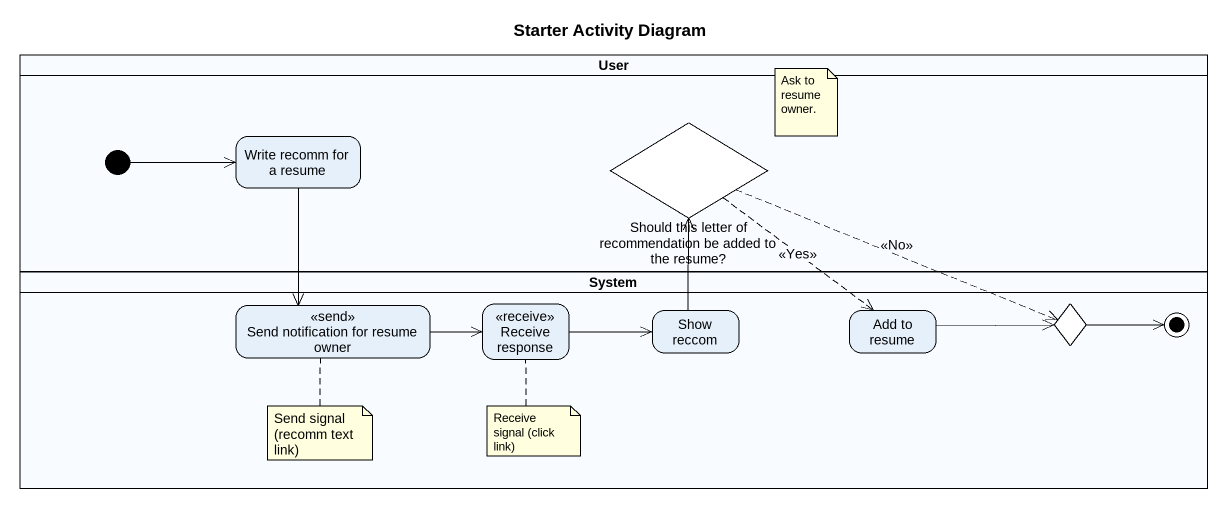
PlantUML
@startuml
title Starter Activity Diagram
hide empty description
state User <<partition>> {
  state "Write recomm for a resume" as Write_recomm_for_a_resume
  state "Should this letter of recommendation be added to the resume?" as Should_this_letter_of <<choice>>
  [*] -right-> Write_recomm_for_a_resume
}
state System <<partition>> {
  state "Send notification for resume owner" as Send_notification_for <<send>>
  state "Receive response" as Receive_response <<receive>>
  state "Show reccom" as Show_reccom
  state "Add to resume" as Add_to_resume
  state choice1 <<choice>>
  choice1 -right-> [*]
}
Write_recomm_for_a_resume --> Send_notification_for
Should_this_letter_of -[dashed]-> Add_to_resume : <<Yes>>
Should_this_letter_of -right[dashed]-> choice1 : <<No>>
Send_notification_for -right-> Receive_response
Receive_response -right-> Show_reccom
Show_reccom -up-> Should_this_letter_of
Add_to_resume -right-> choice1
note as N1
  Ask to resume owner.
end note
note bottom of Send_notification_for : Send signal (recomm text link)
note bottom of Receive_response : Receive signal (click link)
@enduml
